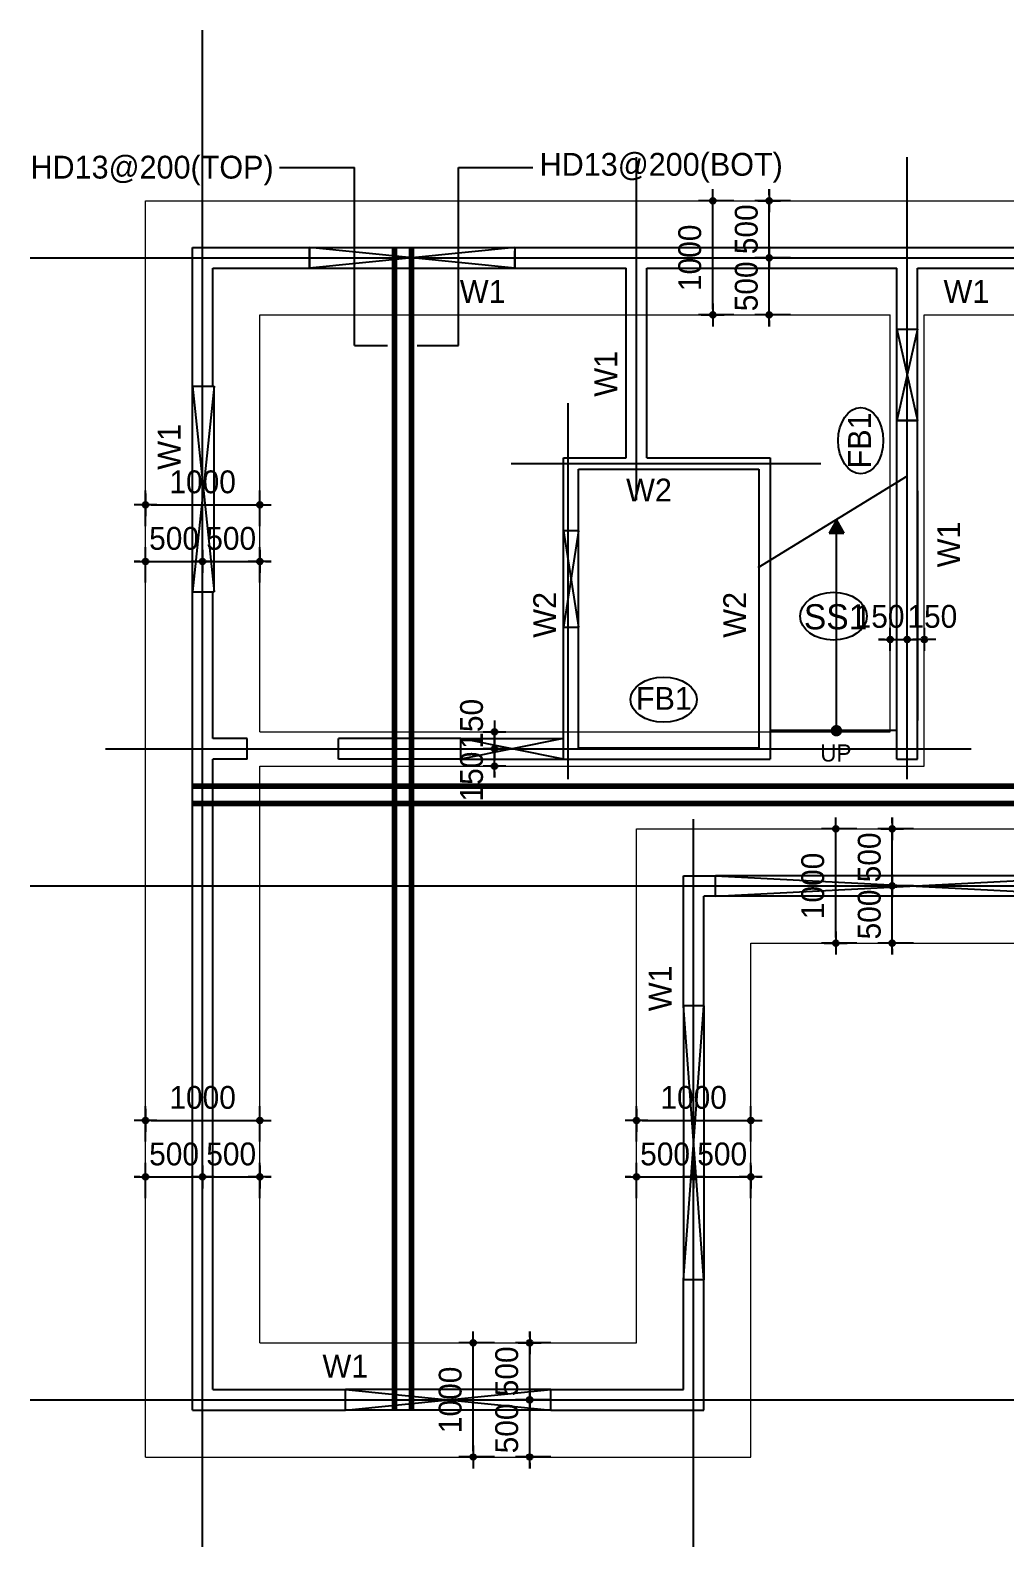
# Model space of a CAD drawing. Header units: millimetres. Extents: x 2237537 to 2823092, y 532110 to 734861.
# Drawn here: x 2369736 to 2378269, y 612300 to 625577 of the extents above; entities that cross this region are included whole.
import ezdxf
from ezdxf.enums import TextEntityAlignment as Align
from ezdxf.lldxf.tags import DXFTag

# ---------------------------------------------------------------- set-up
doc = ezdxf.new("R2010")
doc.units = ezdxf.units.MM
doc.header["$LTSCALE"] = 300
doc.header["$MEASUREMENT"] = 0
doc.layers.get('0').update_dxf_attribs({"lineweight": 0})
for name, color, linetype in [('2', 2, 'Continuous'), ('6', 6, 'Continuous'), ("A'_CWAL", 2, 'Continuous'), ('CEN', 1, 'CEN'), ('COL', 2, 'Continuous'), ('DIM', 7, 'Continuous'), ('ETC', 6, 'Continuous'), ('TEX', 3, 'Continuous'), ('TOIL', 6, 'Continuous'), ('WAL', 3, 'Continuous'), ('WID', 4, 'Continuous')]:
    doc.layers.add(name, color=color, linetype=linetype)
doc.styles.add('울릉도', font='Expo M.ttf')
doc.styles.add('주열', font='Dotum.ttf')
doc.styles.add('휴먼세엑스포', font='Dotum.ttf')
tags = doc.linetypes.add('CEN', pattern=[62, 60, -1, 0, -1]).pattern_tags.tags
tags[10:11] = [DXFTag(74, 4), DXFTag(75, 0), DXFTag(340, '0'), DXFTag(46, 1.0), DXFTag(50, 0.0), DXFTag(44, 0.0), DXFTag(45, 0.0)]
tags[8:9] = [DXFTag(74, 4), DXFTag(75, 0), DXFTag(340, '0'), DXFTag(46, 1.0), DXFTag(50, 0.0), DXFTag(44, 0.0), DXFTag(45, 0.0)]
tags[6:7] = [DXFTag(74, 4), DXFTag(75, 0), DXFTag(340, '0'), DXFTag(46, 1.0), DXFTag(50, 0.0), DXFTag(44, 0.0), DXFTag(45, 0.0)]
tags[4:5] = [DXFTag(74, 4), DXFTag(75, 0), DXFTag(340, '0'), DXFTag(46, 1.0), DXFTag(50, 0.0), DXFTag(44, 0.0), DXFTag(45, 0.0)]
tags = doc.linetypes.add('HID', pattern=[2.3, 1.5, -0.8]).pattern_tags.tags
tags[6:7] = [DXFTag(74, 4), DXFTag(75, 0), DXFTag(340, '0'), DXFTag(46, 1.0), DXFTag(50, 0.0), DXFTag(44, 0.0), DXFTag(45, 0.0)]
tags[4:5] = [DXFTag(74, 4), DXFTag(75, 0), DXFTag(340, '0'), DXFTag(46, 1.0), DXFTag(50, 0.0), DXFTag(44, 0.0), DXFTag(45, 0.0)]
doc.dimstyles.new('CPDIM1', dxfattribs={"dimtxt": 3, "dimasz": 1, "dimexe": 1.25, "dimexo": 1, "dimgap": 1, "dimtad": 1, "dimdec": 0, "dimzin": 1, "dimdsep": 46, "dimtxsty": '휴먼세엑스포', "dimblk1": 'Z_DOT', "dimblk2": 'Z_DOT', "dimsah": 1, "dimcen": 2.5, "dimadec": 0, "dimazin": 0, "dimtfac": 1, "dimtdec": 0, "dimtix": 1, "dimtmove": 2, "dimatfit": 3, "dimldrblk": 'Z_DOT', "dimfxl": 1, "dimtolj": 1, "dimtzin": 1, "dimarcsym": 0})

# ---------------------------------------------------------------- blocks, each defined once
blk = doc.blocks.new('Z_DOT')
at = {"layer": 'DIM', "color": 7}
for p, q in [((-2, 0), (2, 0)), ((0, -2), (0, 2))]:
    blk.add_line(p, q, dxfattribs=at)
for radius in [0.5, 0.25]:
    blk.add_circle((0, 0), radius, dxfattribs=at)
blk = doc.blocks.new('*D226')
at = {"layer": 'DEFPOINTS', "color": 0}
for p in [(2371245, 620927), (2370745, 620641), (2371245, 620641)]:
    blk.add_point(p, dxfattribs=at)
at = {"layer": 'DIM', "color": 0, "lineweight": -2}
for p, q in [((2370745, 620741), (2370745, 621052)), ((2371245, 620741), (2371245, 621052)), ((2370695, 620927), (2370645, 620927)), ((2370745, 620927), (2371245, 620927)), ((2371295, 620927), (2371345, 620927))]:
    blk.add_line(p, q, dxfattribs=at)
at = {"layer": 'DIM', "color": 0, "lineweight": -2, "xscale": 50, "yscale": 50, "zscale": 50}
blk.add_blockref('Z_DOT', (2370745, 620927), dxfattribs=at)
at = {"layer": 'DIM', "color": 0, "lineweight": -2, "xscale": 50, "yscale": 50, "zscale": 50, "rotation": 180}
blk.add_blockref('Z_DOT', (2371245, 620927), dxfattribs=at)
at = {"layer": 'DIM', "color": 0, "insert": (2370995, 621127), "char_height": 200, "attachment_point": 5, "style": '휴먼세엑스포'}
blk.add_mtext('\\A1;500', dxfattribs=at)
blk = doc.blocks.new('*D227')
at = {"layer": 'DEFPOINTS', "color": 0}
for p in [(2371745, 620927), (2371245, 620641), (2371745, 620641)]:
    blk.add_point(p, dxfattribs=at)
at = {"layer": 'DIM', "color": 0, "lineweight": -2}
for p, q in [((2371245, 620741), (2371245, 621052)), ((2371745, 620741), (2371745, 621052)), ((2371195, 620927), (2371145, 620927)), ((2371245, 620927), (2371745, 620927)), ((2371795, 620927), (2371845, 620927))]:
    blk.add_line(p, q, dxfattribs=at)
at = {"layer": 'DIM', "color": 0, "lineweight": -2, "xscale": 50, "yscale": 50, "zscale": 50}
blk.add_blockref('Z_DOT', (2371245, 620927), dxfattribs=at)
at = {"layer": 'DIM', "color": 0, "lineweight": -2, "xscale": 50, "yscale": 50, "zscale": 50, "rotation": 180}
blk.add_blockref('Z_DOT', (2371745, 620927), dxfattribs=at)
at = {"layer": 'DIM', "color": 0, "insert": (2371495, 621127), "char_height": 200, "attachment_point": 5, "style": '휴먼세엑스포'}
blk.add_mtext('\\A1;500', dxfattribs=at)
blk = doc.blocks.new('*D228')
at = {"layer": 'DEFPOINTS', "color": 0}
for p in [(2371745, 621422), (2370745, 621136), (2371745, 621136)]:
    blk.add_point(p, dxfattribs=at)
at = {"layer": 'DIM', "color": 0, "lineweight": -2}
for p, q in [((2370745, 621236), (2370745, 621547)), ((2371745, 621236), (2371745, 621547)), ((2370795, 621422), (2371695, 621422))]:
    blk.add_line(p, q, dxfattribs=at)
at = {"layer": 'DIM', "color": 0, "lineweight": -2, "xscale": 50, "yscale": 50, "zscale": 50, "rotation": 180}
blk.add_blockref('Z_DOT', (2370745, 621422), dxfattribs=at)
at = {"layer": 'DIM', "color": 0, "lineweight": -2, "xscale": 50, "yscale": 50, "zscale": 50}
blk.add_blockref('Z_DOT', (2371745, 621422), dxfattribs=at)
at = {"layer": 'DIM', "color": 0, "insert": (2371245, 621622), "char_height": 200, "attachment_point": 5, "style": '휴먼세엑스포'}
blk.add_mtext('\\A1;1000', dxfattribs=at)
blk = doc.blocks.new('*D229')
at = {"layer": 'DEFPOINTS', "color": 0}
for p in [(2376207, 623585), (2376493, 623585), (2376493, 623085)]:
    blk.add_point(p, dxfattribs=at)
at = {"layer": 'DIM', "color": 0, "lineweight": -2}
for p, q in [((2376207, 623635), (2376207, 623685)), ((2376393, 623585), (2376082, 623585)), ((2376207, 623085), (2376207, 623585)), ((2376393, 623085), (2376082, 623085)), ((2376207, 623035), (2376207, 622985))]:
    blk.add_line(p, q, dxfattribs=at)
at = {"layer": 'DIM', "color": 0, "lineweight": -2, "xscale": 50, "yscale": 50, "zscale": 50}
for p, rotation in [((2376207, 623585), 270), ((2376207, 623085), 90)]:
    blk.add_blockref('Z_DOT', p, dxfattribs=dict(at, rotation=rotation))
at = {"layer": 'DIM', "color": 0, "insert": (2376007, 623335), "char_height": 200, "attachment_point": 5, "rotation": 90, "style": '휴먼세엑스포'}
blk.add_mtext('\\A1;500', dxfattribs=at)
blk = doc.blocks.new('*D230')
at = {"layer": 'DEFPOINTS', "color": 0}
for p in [(2376207, 624085), (2376493, 624085), (2376493, 623585)]:
    blk.add_point(p, dxfattribs=at)
at = {"layer": 'DIM', "color": 0, "lineweight": -2}
for p, q in [((2376207, 624135), (2376207, 624185)), ((2376393, 624085), (2376082, 624085)), ((2376207, 623585), (2376207, 624085)), ((2376393, 623585), (2376082, 623585)), ((2376207, 623535), (2376207, 623485))]:
    blk.add_line(p, q, dxfattribs=at)
at = {"layer": 'DIM', "color": 0, "lineweight": -2, "xscale": 50, "yscale": 50, "zscale": 50}
for p, rotation in [((2376207, 624085), 270), ((2376207, 623585), 90)]:
    blk.add_blockref('Z_DOT', p, dxfattribs=dict(at, rotation=rotation))
at = {"layer": 'DIM', "color": 0, "insert": (2376007, 623835), "char_height": 200, "attachment_point": 5, "rotation": 90, "style": '휴먼세엑스포'}
blk.add_mtext('\\A1;500', dxfattribs=at)
blk = doc.blocks.new('*D231')
at = {"layer": 'DEFPOINTS', "color": 0}
for p in [(2375712, 624085), (2375998, 624085), (2375998, 623085)]:
    blk.add_point(p, dxfattribs=at)
at = {"layer": 'DIM', "color": 0, "lineweight": -2}
for p, q in [((2375898, 624085), (2375587, 624085)), ((2375712, 623135), (2375712, 624035)), ((2375898, 623085), (2375587, 623085))]:
    blk.add_line(p, q, dxfattribs=at)
at = {"layer": 'DIM', "color": 0, "lineweight": -2, "xscale": 50, "yscale": 50, "zscale": 50}
for p, rotation in [((2375712, 624085), 90), ((2375712, 623085), 270)]:
    blk.add_blockref('Z_DOT', p, dxfattribs=dict(at, rotation=rotation))
at = {"layer": 'DIM', "color": 0, "insert": (2375512, 623585), "char_height": 200, "attachment_point": 5, "rotation": 90, "style": '휴먼세엑스포'}
blk.add_mtext('\\A1;1000', dxfattribs=at)
blk = doc.blocks.new('*D235')
at = {"layer": 'DEFPOINTS', "color": 0}
for p in [(2371245, 615537), (2370745, 615251), (2371245, 615251)]:
    blk.add_point(p, dxfattribs=at)
at = {"layer": 'DIM', "color": 0, "lineweight": -2}
for p, q in [((2370695, 615537), (2370645, 615537)), ((2370745, 615351), (2370745, 615662)), ((2370745, 615537), (2371245, 615537)), ((2371245, 615351), (2371245, 615662)), ((2371295, 615537), (2371345, 615537))]:
    blk.add_line(p, q, dxfattribs=at)
at = {"layer": 'DIM', "color": 0, "lineweight": -2, "xscale": 50, "yscale": 50, "zscale": 50}
blk.add_blockref('Z_DOT', (2370745, 615537), dxfattribs=at)
at = {"layer": 'DIM', "color": 0, "lineweight": -2, "xscale": 50, "yscale": 50, "zscale": 50, "rotation": 180}
blk.add_blockref('Z_DOT', (2371245, 615537), dxfattribs=at)
at = {"layer": 'DIM', "color": 0, "insert": (2370995, 615737), "char_height": 200, "attachment_point": 5, "style": '휴먼세엑스포'}
blk.add_mtext('\\A1;500', dxfattribs=at)
blk = doc.blocks.new('*D236')
at = {"layer": 'DEFPOINTS', "color": 0}
for p in [(2371745, 615537), (2371245, 615251), (2371745, 615251)]:
    blk.add_point(p, dxfattribs=at)
at = {"layer": 'DIM', "color": 0, "lineweight": -2}
for p, q in [((2371195, 615537), (2371145, 615537)), ((2371245, 615351), (2371245, 615662)), ((2371245, 615537), (2371745, 615537)), ((2371745, 615351), (2371745, 615662)), ((2371795, 615537), (2371845, 615537))]:
    blk.add_line(p, q, dxfattribs=at)
at = {"layer": 'DIM', "color": 0, "lineweight": -2, "xscale": 50, "yscale": 50, "zscale": 50}
blk.add_blockref('Z_DOT', (2371245, 615537), dxfattribs=at)
at = {"layer": 'DIM', "color": 0, "lineweight": -2, "xscale": 50, "yscale": 50, "zscale": 50, "rotation": 180}
blk.add_blockref('Z_DOT', (2371745, 615537), dxfattribs=at)
at = {"layer": 'DIM', "color": 0, "insert": (2371495, 615737), "char_height": 200, "attachment_point": 5, "style": '휴먼세엑스포'}
blk.add_mtext('\\A1;500', dxfattribs=at)
blk = doc.blocks.new('*D237')
at = {"layer": 'DEFPOINTS', "color": 0}
for p in [(2371745, 616032), (2370745, 615746), (2371745, 615746)]:
    blk.add_point(p, dxfattribs=at)
at = {"layer": 'DIM', "color": 0, "lineweight": -2}
for p, q in [((2370745, 615846), (2370745, 616157)), ((2371745, 615846), (2371745, 616157)), ((2370795, 616032), (2371695, 616032))]:
    blk.add_line(p, q, dxfattribs=at)
at = {"layer": 'DIM', "color": 0, "lineweight": -2, "xscale": 50, "yscale": 50, "zscale": 50, "rotation": 180}
blk.add_blockref('Z_DOT', (2370745, 616032), dxfattribs=at)
at = {"layer": 'DIM', "color": 0, "lineweight": -2, "xscale": 50, "yscale": 50, "zscale": 50}
blk.add_blockref('Z_DOT', (2371745, 616032), dxfattribs=at)
at = {"layer": 'DIM', "color": 0, "insert": (2371245, 616232), "char_height": 200, "attachment_point": 5, "style": '휴먼세엑스포'}
blk.add_mtext('\\A1;1000', dxfattribs=at)
blk = doc.blocks.new('*D238')
at = {"layer": 'DEFPOINTS', "color": 0}
for p in [(2375545, 615537), (2375045, 615251), (2375545, 615251)]:
    blk.add_point(p, dxfattribs=at)
at = {"layer": 'DIM', "color": 0, "lineweight": -2}
for p, q in [((2374995, 615537), (2374945, 615537)), ((2375045, 615351), (2375045, 615662)), ((2375045, 615537), (2375545, 615537)), ((2375545, 615351), (2375545, 615662)), ((2375595, 615537), (2375645, 615537))]:
    blk.add_line(p, q, dxfattribs=at)
at = {"layer": 'DIM', "color": 0, "lineweight": -2, "xscale": 50, "yscale": 50, "zscale": 50}
blk.add_blockref('Z_DOT', (2375045, 615537), dxfattribs=at)
at = {"layer": 'DIM', "color": 0, "lineweight": -2, "xscale": 50, "yscale": 50, "zscale": 50, "rotation": 180}
blk.add_blockref('Z_DOT', (2375545, 615537), dxfattribs=at)
at = {"layer": 'DIM', "color": 0, "insert": (2375295, 615737), "char_height": 200, "attachment_point": 5, "style": '휴먼세엑스포'}
blk.add_mtext('\\A1;500', dxfattribs=at)
blk = doc.blocks.new('*D239')
at = {"layer": 'DEFPOINTS', "color": 0}
for p in [(2376045, 615537), (2375545, 615251), (2376045, 615251)]:
    blk.add_point(p, dxfattribs=at)
at = {"layer": 'DIM', "color": 0, "lineweight": -2}
for p, q in [((2375495, 615537), (2375445, 615537)), ((2375545, 615351), (2375545, 615662)), ((2375545, 615537), (2376045, 615537)), ((2376045, 615351), (2376045, 615662)), ((2376095, 615537), (2376145, 615537))]:
    blk.add_line(p, q, dxfattribs=at)
at = {"layer": 'DIM', "color": 0, "lineweight": -2, "xscale": 50, "yscale": 50, "zscale": 50}
blk.add_blockref('Z_DOT', (2375545, 615537), dxfattribs=at)
at = {"layer": 'DIM', "color": 0, "lineweight": -2, "xscale": 50, "yscale": 50, "zscale": 50, "rotation": 180}
blk.add_blockref('Z_DOT', (2376045, 615537), dxfattribs=at)
at = {"layer": 'DIM', "color": 0, "insert": (2375795, 615737), "char_height": 200, "attachment_point": 5, "style": '휴먼세엑스포'}
blk.add_mtext('\\A1;500', dxfattribs=at)
blk = doc.blocks.new('*D240')
at = {"layer": 'DEFPOINTS', "color": 0}
for p in [(2376045, 616032), (2375045, 615746), (2376045, 615746)]:
    blk.add_point(p, dxfattribs=at)
at = {"layer": 'DIM', "color": 0, "lineweight": -2}
for p, q in [((2375045, 615846), (2375045, 616157)), ((2376045, 615846), (2376045, 616157)), ((2375095, 616032), (2375995, 616032))]:
    blk.add_line(p, q, dxfattribs=at)
at = {"layer": 'DIM', "color": 0, "lineweight": -2, "xscale": 50, "yscale": 50, "zscale": 50, "rotation": 180}
blk.add_blockref('Z_DOT', (2375045, 616032), dxfattribs=at)
at = {"layer": 'DIM', "color": 0, "lineweight": -2, "xscale": 50, "yscale": 50, "zscale": 50}
blk.add_blockref('Z_DOT', (2376045, 616032), dxfattribs=at)
at = {"layer": 'DIM', "color": 0, "insert": (2375545, 616232), "char_height": 200, "attachment_point": 5, "style": '휴먼세엑스포'}
blk.add_mtext('\\A1;1000', dxfattribs=at)
blk = doc.blocks.new('*D247')
at = {"layer": 'DEFPOINTS', "color": 0}
for p in [(2377284, 618085), (2377570, 618085), (2377570, 617585)]:
    blk.add_point(p, dxfattribs=at)
at = {"layer": 'DIM', "color": 0, "lineweight": -2}
for p, q in [((2377470, 618085), (2377159, 618085)), ((2377284, 618135), (2377284, 618185)), ((2377284, 617585), (2377284, 618085)), ((2377470, 617585), (2377159, 617585)), ((2377284, 617535), (2377284, 617485))]:
    blk.add_line(p, q, dxfattribs=at)
at = {"layer": 'DIM', "color": 0, "lineweight": -2, "xscale": 50, "yscale": 50, "zscale": 50}
for p, rotation in [((2377284, 618085), 270), ((2377284, 617585), 90)]:
    blk.add_blockref('Z_DOT', p, dxfattribs=dict(at, rotation=rotation))
at = {"layer": 'DIM', "color": 0, "insert": (2377084, 617835), "char_height": 200, "attachment_point": 5, "rotation": 90, "style": '휴먼세엑스포'}
blk.add_mtext('\\A1;500', dxfattribs=at)
blk = doc.blocks.new('*D248')
at = {"layer": 'DEFPOINTS', "color": 0}
for p in [(2377284, 618585), (2377570, 618585), (2377570, 618085)]:
    blk.add_point(p, dxfattribs=at)
at = {"layer": 'DIM', "color": 0, "lineweight": -2}
for p, q in [((2377284, 618635), (2377284, 618685)), ((2377470, 618585), (2377159, 618585)), ((2377284, 618085), (2377284, 618585)), ((2377470, 618085), (2377159, 618085)), ((2377284, 618035), (2377284, 617985))]:
    blk.add_line(p, q, dxfattribs=at)
at = {"layer": 'DIM', "color": 0, "lineweight": -2, "xscale": 50, "yscale": 50, "zscale": 50}
for p, rotation in [((2377284, 618585), 270), ((2377284, 618085), 90)]:
    blk.add_blockref('Z_DOT', p, dxfattribs=dict(at, rotation=rotation))
at = {"layer": 'DIM', "color": 0, "insert": (2377084, 618335), "char_height": 200, "attachment_point": 5, "rotation": 90, "style": '휴먼세엑스포'}
blk.add_mtext('\\A1;500', dxfattribs=at)
blk = doc.blocks.new('*D249')
at = {"layer": 'DEFPOINTS', "color": 0}
for p in [(2376789, 618585), (2377075, 618585), (2377075, 617585)]:
    blk.add_point(p, dxfattribs=at)
at = {"layer": 'DIM', "color": 0, "lineweight": -2}
for p, q in [((2376975, 618585), (2376664, 618585)), ((2376789, 617635), (2376789, 618535)), ((2376975, 617585), (2376664, 617585))]:
    blk.add_line(p, q, dxfattribs=at)
at = {"layer": 'DIM', "color": 0, "lineweight": -2, "xscale": 50, "yscale": 50, "zscale": 50}
for p, rotation in [((2376789, 618585), 90), ((2376789, 617585), 270)]:
    blk.add_blockref('Z_DOT', p, dxfattribs=dict(at, rotation=rotation))
at = {"layer": 'DIM', "color": 0, "insert": (2376589, 618085), "char_height": 200, "attachment_point": 5, "rotation": 90, "style": '휴먼세엑스포'}
blk.add_mtext('\\A1;1000', dxfattribs=at)
blk = doc.blocks.new('*D250')
at = {"layer": 'DEFPOINTS', "color": 0}
for p in [(2374109, 613585), (2374395, 613585), (2374395, 613085)]:
    blk.add_point(p, dxfattribs=at)
at = {"layer": 'DIM', "color": 0, "lineweight": -2}
for p, q in [((2374109, 613635), (2374109, 613685)), ((2374295, 613585), (2373984, 613585)), ((2374109, 613085), (2374109, 613585)), ((2374295, 613085), (2373984, 613085)), ((2374109, 613035), (2374109, 612985))]:
    blk.add_line(p, q, dxfattribs=at)
at = {"layer": 'DIM', "color": 0, "lineweight": -2, "xscale": 50, "yscale": 50, "zscale": 50}
for p, rotation in [((2374109, 613585), 270), ((2374109, 613085), 90)]:
    blk.add_blockref('Z_DOT', p, dxfattribs=dict(at, rotation=rotation))
at = {"layer": 'DIM', "color": 0, "insert": (2373909, 613335), "char_height": 200, "attachment_point": 5, "rotation": 90, "style": '휴먼세엑스포'}
blk.add_mtext('\\A1;500', dxfattribs=at)
blk = doc.blocks.new('*D251')
at = {"layer": 'DEFPOINTS', "color": 0}
for p in [(2374109, 614085), (2374395, 614085), (2374395, 613585)]:
    blk.add_point(p, dxfattribs=at)
at = {"layer": 'DIM', "color": 0, "lineweight": -2}
for p, q in [((2374295, 614085), (2373984, 614085)), ((2374109, 614135), (2374109, 614185)), ((2374109, 613585), (2374109, 614085)), ((2374295, 613585), (2373984, 613585)), ((2374109, 613535), (2374109, 613485))]:
    blk.add_line(p, q, dxfattribs=at)
at = {"layer": 'DIM', "color": 0, "lineweight": -2, "xscale": 50, "yscale": 50, "zscale": 50}
for p, rotation in [((2374109, 614085), 270), ((2374109, 613585), 90)]:
    blk.add_blockref('Z_DOT', p, dxfattribs=dict(at, rotation=rotation))
at = {"layer": 'DIM', "color": 0, "insert": (2373909, 613835), "char_height": 200, "attachment_point": 5, "rotation": 90, "style": '휴먼세엑스포'}
blk.add_mtext('\\A1;500', dxfattribs=at)
blk = doc.blocks.new('*D252')
at = {"layer": 'DEFPOINTS', "color": 0}
for p in [(2373614, 614085), (2373900, 614085), (2373900, 613085)]:
    blk.add_point(p, dxfattribs=at)
at = {"layer": 'DIM', "color": 0, "lineweight": -2}
for p, q in [((2373800, 614085), (2373489, 614085)), ((2373614, 613135), (2373614, 614035)), ((2373800, 613085), (2373489, 613085))]:
    blk.add_line(p, q, dxfattribs=at)
at = {"layer": 'DIM', "color": 0, "lineweight": -2, "xscale": 50, "yscale": 50, "zscale": 50}
for p, rotation in [((2373614, 614085), 90), ((2373614, 613085), 270)]:
    blk.add_blockref('Z_DOT', p, dxfattribs=dict(at, rotation=rotation))
at = {"layer": 'DIM', "color": 0, "insert": (2373414, 613585), "char_height": 200, "attachment_point": 5, "rotation": 90, "style": '휴먼세엑스포'}
blk.add_mtext('\\A1;1000', dxfattribs=at)

msp = doc.modelspace()

# ---------------------------------------------------------------- hatches: boundary and pattern name
at = {"layer": '6', "ltscale": 10000}
h = msp.add_hatch(color=256, dxfattribs=at)
h.paths.add_polyline_path([(2376795.2, 621287.5), (2376795.2, 621173.2), (2376859.3, 621173.2)])
h.paths.add_polyline_path([(2376731.2, 621173.2), (2376795.2, 621173.2), (2376795.2, 621287.5)])

# ---------------------------------------------------------------- linework, layer by layer
at = {"linetype": 'HID', "ltscale": 0.3}
for p, q in [((2370745.2, 613084.7), (2370745.2, 624084.7)), ((2370745.2, 624084.7), (2379445.2, 624084.7)), ((2371745.2, 623084.7), (2377265.2, 623084.7)), ((2371745.2, 619434.7), (2371745.2, 623084.7)), ((2377265.2, 619434.7), (2377265.2, 623084.7)), ((2377565.2, 619134.7), (2377565.2, 623084.7)), ((2377565.2, 623084.7), (2378445.2, 623084.7)), ((2371745.2, 619434.7), (2377265.2, 619434.7)), ((2371745.2, 614084.7), (2371745.2, 619134.7)), ((2371745.2, 619134.7), (2377565.2, 619134.7)), ((2375045.2, 614084.7), (2375045.2, 618584.7)), ((2375045.2, 618584.7), (2379895.2, 618584.7)), ((2376045.2, 613084.7), (2376045.2, 617584.7)), ((2376045.2, 617584.7), (2378895.2, 617584.7)), ((2371745.2, 614084.7), (2375045.2, 614084.7)), ((2370745.2, 613084.7), (2376045.2, 613084.7))]:
    msp.add_line(p, q, dxfattribs=at)
at = {"ltscale": 10000, "const_width": 50}
msp.add_lwpolyline([(2376820.2, 619444.4, -1), (2376770.2, 619444.4, -1)], format="xyb", close=True, dxfattribs=at)
at = {"layer": '2'}
msp.add_line((2377505.2, 622160.7), (2377325.2, 622160.7), dxfattribs=at)
at = {"layer": '6'}
for p, q in [((2372180.2, 623674.7), (2373980.2, 623674.7)), ((2373980.2, 623674.7), (2372180.2, 623494.7)), ((2373980.2, 623494.7), (2372180.2, 623674.7)), ((2372180.2, 623494.7), (2373980.2, 623494.7)), ((2377325.2, 622160.7), (2377325.2, 622960.7)), ((2377325.2, 622960.7), (2377505.2, 622160.7)), ((2377505.2, 622960.7), (2377325.2, 622160.7)), ((2377505.2, 622160.7), (2377505.2, 622960.7)), ((2371155.2, 620659.7), (2371155.2, 622459.7)), ((2371155.2, 622459.7), (2371345.2, 620659.7)), ((2371345.2, 622459.7), (2371155.2, 620659.7)), ((2371345.2, 620659.7), (2371345.2, 622459.7)), ((2374405.2, 620349.7), (2374405.2, 621194.7)), ((2374405.2, 621194.7), (2374535.2, 620349.7)), ((2374535.2, 621194.7), (2374405.2, 620349.7)), ((2374535.2, 620349.7), (2374535.2, 621194.7)), ((2374405.2, 619194.7), (2373505.2, 619374.7)), ((2373505.2, 619374.7), (2374405.2, 619374.7)), ((2374405.2, 619374.7), (2373505.2, 619194.7)), ((2373505.2, 619194.7), (2374405.2, 619194.7)), ((2379205.2, 618174.7), (2375735.2, 618174.7)), ((2375735.2, 618174.7), (2379205.2, 617994.7)), ((2375735.2, 617994.7), (2379205.2, 618174.7)), ((2379205.2, 617994.7), (2375735.2, 617994.7)), ((2375635.2, 614634.7), (2375455.2, 617034.7)), ((2375455.2, 617034.7), (2375455.2, 614634.7)), ((2375455.2, 614634.7), (2375635.2, 617034.7)), ((2375635.2, 617034.7), (2375635.2, 614634.7)), ((2374295.2, 613674.7), (2372495.2, 613674.7)), ((2372495.2, 613674.7), (2374295.2, 613494.7)), ((2372495.2, 613494.7), (2374295.2, 613674.7)), ((2374295.2, 613494.7), (2372495.2, 613494.7))]:
    msp.add_line(p, q, dxfattribs=at)
at = {"layer": '6', "ltscale": 10000}
for p, q in [((2377415.2, 621672.5), (2376108.1, 620870.5)), ((2376795.2, 621287.5), (2376731.2, 621173.2)), ((2376795.2, 619444.4), (2376795.2, 621287.5)), ((2376795.2, 621287.5), (2376859.3, 621173.2)), ((2376731.2, 621173.2), (2376859.3, 621173.2)), ((2377325.2, 619444.7), (2376215.2, 619444.7))]:
    msp.add_line(p, q, dxfattribs=at)
at = {"layer": '6'}
msp.add_ellipse((2376769.5, 620447.2), major_axis=(-291.2, 0), ratio=0.7209302, dxfattribs=at)
at = {"layer": "A'_CWAL"}
for p, q in [((2371155.2, 623674.7), (2372180.2, 623674.7)), ((2371155.2, 622459.7), (2371155.2, 623674.7)), ((2372180.2, 623494.7), (2372180.2, 623674.7)), ((2372180.2, 623674.7), (2372180.2, 623494.7)), ((2373980.2, 623674.7), (2373980.2, 623494.7)), ((2373980.2, 623674.7), (2379445.2, 623674.7)), ((2373980.2, 623674.7), (2373980.2, 623494.7)), ((2371335.2, 623494.7), (2372180.2, 623494.7)), ((2371335.2, 622459.7), (2371335.2, 623494.7)), ((2373980.2, 623494.7), (2374955.2, 623494.7)), ((2374955.2, 621834.7), (2374955.2, 623494.7)), ((2375135.2, 623494.7), (2377325.2, 623494.7)), ((2375135.2, 621834.7), (2375135.2, 623494.7)), ((2377325.2, 622960.7), (2377325.2, 623494.7)), ((2377505.2, 623494.7), (2379445.2, 623494.7)), ((2377505.2, 622960.7), (2377505.2, 623494.7)), ((2377325.2, 622960.7), (2377505.2, 622960.7)), ((2371155.2, 622459.7), (2371345.2, 622459.7)), ((2377325.2, 619194.7), (2377325.2, 622160.7)), ((2377325.2, 622160.7), (2377505.2, 622160.7)), ((2377505.2, 619194.7), (2377505.2, 622160.7)), ((2374405.2, 621834.7), (2374955.2, 621834.7)), ((2374405.2, 621194.7), (2374405.2, 621834.7)), ((2375135.2, 621834.7), (2376215.2, 621834.7)), ((2376215.2, 621834.7), (2376215.2, 619194.7)), ((2374535.2, 621194.7), (2374535.2, 621734.7)), ((2374535.2, 621734.7), (2376115.2, 621734.7)), ((2376115.2, 621734.7), (2376115.2, 619294.7)), ((2377505.2, 621544.7), (2377505.2, 619534.7)), ((2374535.2, 621194.7), (2374405.2, 621194.7)), ((2371155.2, 613494.7), (2371155.2, 620659.7)), ((2371155.2, 620659.7), (2371345.2, 620659.7)), ((2371335.2, 619374.7), (2371335.2, 620659.7)), ((2374405.2, 619194.7), (2374405.2, 620349.7)), ((2374405.2, 620349.7), (2374535.2, 620349.7)), ((2374535.2, 619294.7), (2374535.2, 620349.7)), ((2371635.2, 619374.7), (2371335.2, 619374.7)), ((2371635.2, 619194.7), (2371635.2, 619374.7)), ((2373505.2, 619374.7), (2372435.2, 619374.7)), ((2372435.2, 619194.7), (2372435.2, 619374.7)), ((2373505.2, 619194.7), (2373505.2, 619374.7)), ((2373505.2, 619194.7), (2373505.2, 619264.7)), ((2374535.2, 619294.7), (2376115.2, 619294.7)), ((2371335.2, 613674.7), (2371335.2, 619194.7)), ((2371635.2, 619194.7), (2371335.2, 619194.7)), ((2373505.2, 619194.7), (2372435.2, 619194.7)), ((2374405.2, 619194.7), (2376215.2, 619194.7)), ((2377325.2, 619194.7), (2377505.2, 619194.7)), ((2375455.2, 618174.7), (2375735.2, 618174.7)), ((2375455.2, 617034.7), (2375455.2, 618174.7)), ((2375735.2, 617994.7), (2375735.2, 618174.7)), ((2375635.2, 617034.7), (2375635.2, 617994.7)), ((2375735.2, 617994.7), (2375635.2, 617994.7)), ((2375635.2, 617034.7), (2375455.2, 617034.7)), ((2375455.2, 613674.7), (2375455.2, 614634.7)), ((2375635.2, 614634.7), (2375455.2, 614634.7)), ((2375635.2, 613494.7), (2375635.2, 614634.7)), ((2371335.2, 613674.7), (2372495.2, 613674.7)), ((2372495.2, 613494.7), (2372495.2, 613674.7)), ((2374295.2, 613494.7), (2374295.2, 613674.7)), ((2374295.2, 613674.7), (2375455.2, 613674.7)), ((2371155.2, 613494.7), (2372495.2, 613494.7)), ((2374295.2, 613494.7), (2375635.2, 613494.7))]:
    msp.add_line(p, q, dxfattribs=at)
at = {"layer": 'CEN'}
for p, q in [((2371245.2, 612299.6), (2371245.2, 625576.9)), ((2375045.2, 621463.7), (2375045.2, 624467.5)), ((2377415.2, 619021.2), (2377415.2, 624467.5)), ((2369736, 623584.7), (2385797.3, 623584.7)), ((2374445.2, 619021.2), (2374445.2, 622311.3)), ((2373946.7, 621784.7), (2376658, 621784.7)), ((2370395.1, 619284.7), (2377976.2, 619284.7)), ((2375545.2, 612299.6), (2375545.2, 618669)), ((2369736, 618084.7), (2385797.3, 618084.7)), ((2369736, 613584.7), (2385797.3, 613584.7))]:
    msp.add_line(p, q, dxfattribs=at)
at = {"layer": 'COL', "const_width": 50}
for points in [[(2372925, 613494.7), (2372925, 623674.7)], [(2371155.2, 618957.9), (2384185.2, 618957.9)]]:
    msp.add_lwpolyline(points, dxfattribs=at)
at = {"layer": 'COL', "linetype": 'HID', "const_width": 50}
for points in [[(2373075, 613494.7), (2373075, 623674.7)], [(2371155.2, 618807.9), (2384185.2, 618807.9)]]:
    msp.add_lwpolyline(points, dxfattribs=at)
at = {"layer": 'DIM'}
for p, q in [((2377215.2, 620244), (2377165.2, 620244)), ((2373801.2, 619284.7), (2373801.2, 619434.7)), ((2373801.2, 619334.7), (2373801.2, 619384.7)), ((2373801.2, 619084.7), (2373801.2, 619034.7))]:
    msp.add_line(p, q, dxfattribs=at)
at = {"layer": 'ETC'}
for p, q in [((2371916.8, 624375.2), (2372575, 624375.2)), ((2372575, 622817.9), (2372575, 624375.2)), ((2373485, 622817.9), (2373485, 624375.2)), ((2373485, 624375.2), (2374137.2, 624375.2)), ((2372575, 622817.9), (2372865, 622817.9)), ((2373125, 622817.9), (2373485, 622817.9))]:
    msp.add_line(p, q, dxfattribs=at)
at = {"layer": 'WAL'}
for p, q in [((2372180.2, 623494.7), (2372180.2, 623644.7)), ((2373980.2, 623494.7), (2373980.2, 623644.7))]:
    msp.add_line(p, q, dxfattribs=at)
at = {"layer": 'WID'}
for centre, major_axis in [((2377008.3, 621984.4), (0, -290)), ((2375282.2, 619716.3), (-290, 0))]:
    msp.add_ellipse(centre, major_axis=major_axis, ratio=0.6810345, dxfattribs=at)

# ---------------------------------------------------------------- block references
at = {"layer": 'DIM', "xscale": 50, "yscale": 50, "zscale": 50}
for p in [(2377265.2, 620244), (2377415.2, 620244)]:
    msp.add_blockref('Z_DOT', p, dxfattribs=at)
for p, rotation in [((2377565.2, 620244), 180), ((2373801.2, 619434.7), 270), ((2373801.2, 619284.7), 270), ((2373801.2, 619284.7), 90), ((2373801.2, 619134.7), 90)]:
    msp.add_blockref('Z_DOT', p, dxfattribs=dict(at, rotation=rotation))

# ---------------------------------------------------------------- texts
at = {"layer": 'DIM', "char_height": 200, "attachment_point": 5, "style": '휴먼세엑스포'}
for insert in [(2377173.2, 620444.1), (2377635.2, 620444.1)]:
    msp.add_mtext('\\A1;150', dxfattribs=dict(at, insert=insert))
at = {"layer": 'DIM', "char_height": 200, "attachment_point": 5, "rotation": 90, "style": '휴먼세엑스포'}
for insert in [(2373601.1, 619504.7), (2373601.1, 619042.7)]:
    msp.add_mtext('\\A1;150', dxfattribs=dict(at, insert=insert))
at = {"layer": 'TEX'}
for s, height, style, p in [('HD13@200(TOP)', 200, '울릉도', (2369737.5, 624278.8)), ('HD13@200(BOT)', 200, '울릉도', (2374196.4, 624303.5)), ('UP', 150.11, '주열', (2376654.4, 619174.2))]:
    msp.add_text(s, height=height, dxfattribs=dict(at, style=style)).set_placement(p)
at = {"layer": 'TEX', "style": '울릉도'}
for s, p in [('W1', (2373698, 623290.8)), ('W1', (2377934, 623290.8)), ('W2', (2375154, 621552.8)), ('FB1', (2375284.2, 619727.2)), ('W1', (2372495, 613880.8))]:
    msp.add_text(s, height=200, dxfattribs=at).set_placement(p, align=Align.MIDDLE)
for s, p in [('W1', (2374776.2, 622569.4)), ('FB1', (2376997.4, 621986.3)), ('W1', (2370952.1, 621929.9)), ('W1', (2377778.2, 621075.1)), ('W2', (2374239.1, 620458.9)), ('W2', (2375903.1, 620458.9)), ('W1', (2375252.1, 617188.9))]:
    msp.add_text(s, height=200, rotation=90, dxfattribs=at).set_placement(p, align=Align.MIDDLE)
at = {"layer": 'TOIL', "color": 3, "style": '울릉도'}
msp.add_text('SS1', height=220, dxfattribs=at).set_placement((2376788.2, 620442.1), align=Align.MIDDLE)

# ---------------------------------------------------------------- dimensions: what is measured, and where the dimension line sits
at = {"layer": 'DIM'}
for base, p1, p2, picture, middle in [((2375712, 624084.7), (2375998, 623084.7), (2375998, 624084.7), '*D231', (2375511.9, 623584.7)), ((2376207, 624084.7), (2376493, 623584.7), (2376493, 624084.7), '*D230', (2376006.9, 623834.7)), ((2376207, 623584.7), (2376493, 623084.7), (2376493, 623584.7), '*D229', (2376006.9, 623334.7)), ((2376789.2, 618584.7), (2377075.2, 617584.7), (2377075.2, 618584.7), '*D249', (2376589.1, 618084.7)), ((2377284.2, 618584.7), (2377570.2, 618084.7), (2377570.2, 618584.7), '*D248', (2377084.1, 618334.7)), ((2377284.2, 618084.7), (2377570.2, 617584.7), (2377570.2, 618084.7), '*D247', (2377084.1, 617834.7)), ((2373614.2, 614084.7), (2373900.2, 613084.7), (2373900.2, 614084.7), '*D252', (2373414.1, 613584.7)), ((2374109.2, 614084.7), (2374395.2, 613584.7), (2374395.2, 614084.7), '*D251', (2373909.1, 613834.7)), ((2374109.2, 613584.7), (2374395.2, 613084.7), (2374395.2, 613584.7), '*D250', (2373909.1, 613334.7))]:
    dim = msp.add_linear_dim(base=base, p1=p1, p2=p2, angle=90, dimstyle='CPDIM1', override={"dimscale": 100, "dimtxt": 2, "dimasz": 0.5}, dxfattribs=at)
    dim.commit()
    dim.dimension.update_dxf_attribs({"geometry": picture, "text_midpoint": middle})
for base, p1, p2, picture, middle in [((2371745.2, 621421.7), (2370745.2, 621135.7), (2371745.2, 621135.7), '*D228', (2371245.2, 621621.9)), ((2371245.2, 620926.7), (2370745.2, 620640.7), (2371245.2, 620640.7), '*D226', (2370995.2, 621126.9)), ((2371745.2, 620926.7), (2371245.2, 620640.7), (2371745.2, 620640.7), '*D227', (2371495.2, 621126.9)), ((2371745.2, 616031.7), (2370745.2, 615745.7), (2371745.2, 615745.7), '*D237', (2371245.2, 616231.9)), ((2376045.2, 616031.7), (2375045.2, 615745.7), (2376045.2, 615745.7), '*D240', (2375545.2, 616231.9)), ((2371245.2, 615536.7), (2370745.2, 615250.7), (2371245.2, 615250.7), '*D235', (2370995.2, 615736.9)), ((2371745.2, 615536.7), (2371245.2, 615250.7), (2371745.2, 615250.7), '*D236', (2371495.2, 615736.9)), ((2375545.2, 615536.7), (2375045.2, 615250.7), (2375545.2, 615250.7), '*D238', (2375295.2, 615736.9)), ((2376045.2, 615536.7), (2375545.2, 615250.7), (2376045.2, 615250.7), '*D239', (2375795.2, 615736.9))]:
    dim = msp.add_linear_dim(base=base, p1=p1, p2=p2, dimstyle='CPDIM1', override={"dimscale": 100, "dimtxt": 2, "dimasz": 0.5}, dxfattribs=at)
    dim.commit()
    dim.dimension.update_dxf_attribs({"geometry": picture, "text_midpoint": middle})

doc.saveas('drawing.dxf')
